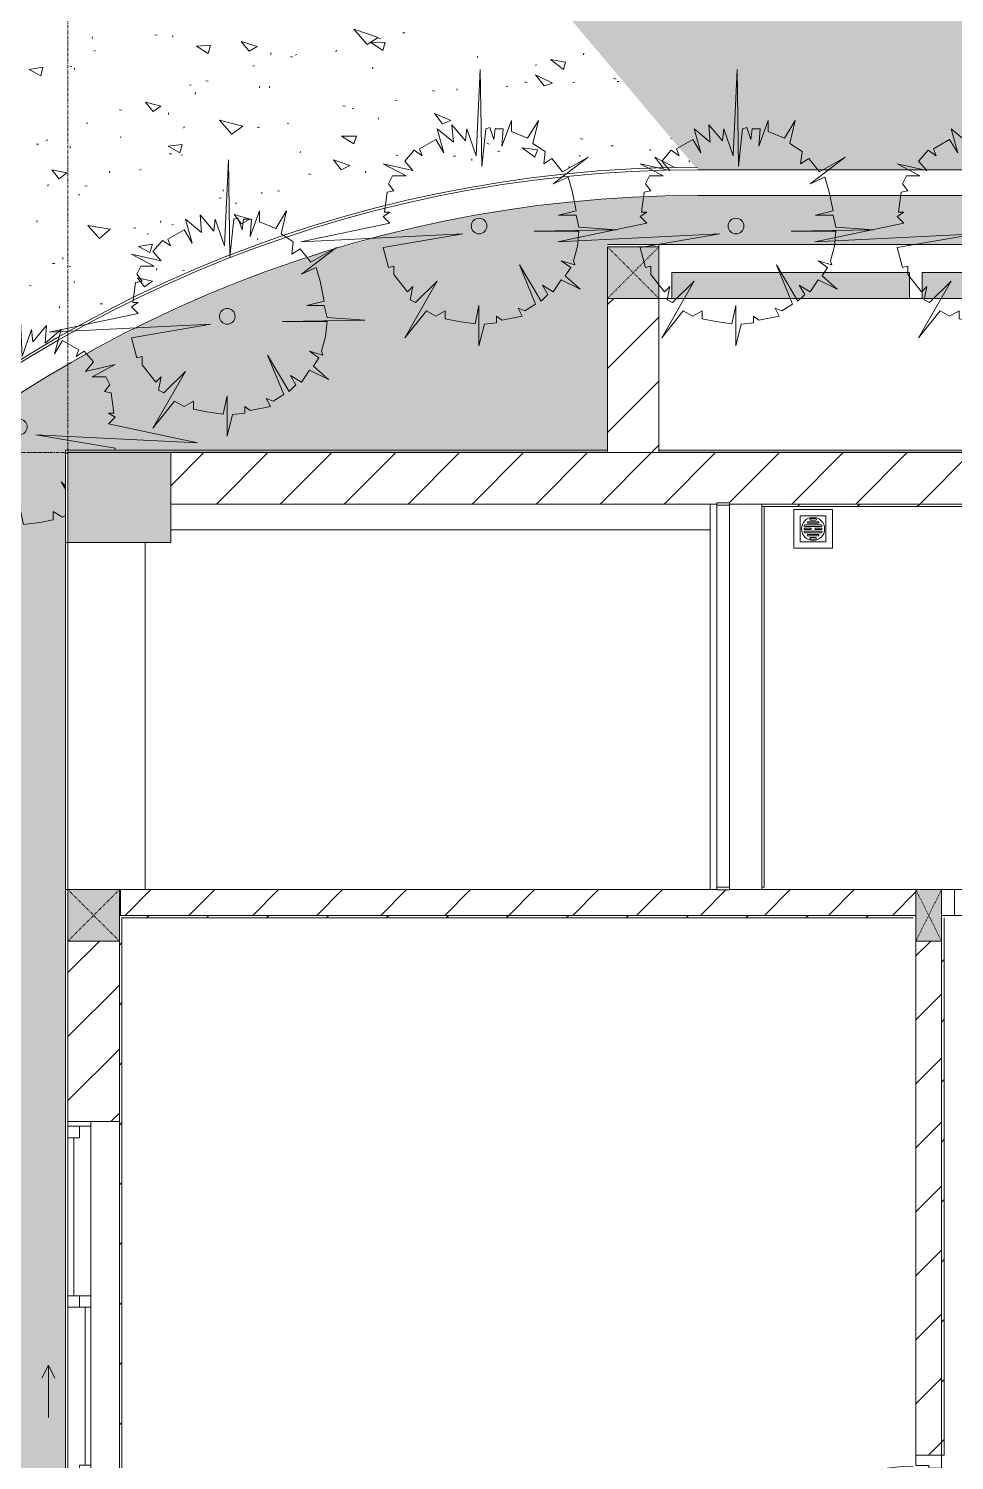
# Model space of a CAD drawing. Header units: millimetres. Extents: x 5359 to 218750, y -16347 to 109893.
# Drawn here: x 33499 to 37103, y 74317 to 79886 of the extents above; entities that cross this region are included whole.
import ezdxf

# ---------------------------------------------------------------- set-up
doc = ezdxf.new("R2010")
doc.units = ezdxf.units.MM
doc.linetypes.add('Dash', pattern=[6, 3, -3])
doc.linetypes.add('Grid Line', pattern=[22.225, 12.7, -3.175, 3.175, -3.175])
for name, color, linetype, lineweight in [('0-1', 7, 'Continuous', 5), ('A-DETL-GENF-1', 9, 'Continuous', 9), ('A-DOOR-1', 9, 'Continuous', 9), ('A-FLOR', 192, 'Continuous', 9), ('A-FLOR-1', 9, 'Continuous', 9), ('A-FLOR-HRAL-1', 9, 'Continuous', 9), ('A-FLOR-PATT', 8, 'Continuous', 9), ('A-GLAZ', 151, 'Continuous', 9), ('A-GLAZ-CWMG', 51, 'Continuous', 9), ('A-WALL', 113, 'Continuous', 9), ('A-WALL-1', 53, 'Continuous', 18), ('A-WALL-2', 9, 'Continuous', 9), ('A-WALL-3', 113, 'Continuous', 18), ('A-WALL-PATT-1', 10, 'Continuous', 9), ('A-WALL-PATT-2', 9, 'Continuous', 9), ('A-WALL-PATT-3', 111, 'Continuous', 9), ('G-IMPT', 8, 'Continuous', 9), ('I-WALL', 2, 'Continuous', 9), ('I-WALL-1', 53, 'Continuous', 18), ('I-WALL-2', 9, 'Continuous', 9), ('I-WALL-3', 2, 'Continuous', 18), ('L-PLNT', 71, 'Continuous', 9), ('M-EQPM', 50, 'Continuous', 9), ('S-BEAM-1', 9, 'Continuous', 9), ('S-COLS', 52, 'Continuous', 9), ('S-COLS-1', 253, 'Continuous', 5), ('S-COLS-2', 53, 'Continuous', 18), ('S-COLS-3', 9, 'Continuous', 9), ('S-COLS-4', 52, 'Continuous', 18), ('S-COLS-5', 52, 'Dash', 9), ('S-COLS-HDLN', 52, 'Dash', 9), ('S-COLS-HDLN-1', 9, 'Dash', 9), ('S-GRID-1', 1, 'Grid Line', 9)]:
    doc.layers.add(name, color=color, linetype=linetype, lineweight=lineweight)
pattern_1 = [(45, (0, 0), (-124.4508, 124.4508), [])]
pattern_2 = [(45, (0, 0), (-116.67262, 116.67262), [])]

# ---------------------------------------------------------------- blocks, each defined once
blk = doc.blocks.new('NCV_TKTC_KET CAU_rvt-1-TKCS_MB ĐỊNH VỊ CỔNG-HÀNG RÀO')
at = {"layer": 'S-COLS-1'}
blk.add_hatch(color=256, dxfattribs=at).paths.add_polyline_path([(33652.6, 77886.9), (34052.6, 77886.9), (34052.6, 78236.9), (33652.6, 78236.9)])
at = {"layer": 'A-FLOR-1'}
blk.add_line((33857.6, 76536.9), (33852.6, 76536.9), dxfattribs=at)
at = {"layer": 'S-BEAM-1'}
for p, q in [((34052.6, 77936.9), (36152.6, 77936.9)), ((33952.6, 76536.9), (33952.6, 77886.9))]:
    blk.add_line(p, q, dxfattribs=at)
at = {"layer": 'S-COLS-2'}
for p, q in [((33652.6, 78236.9), (33652.6, 77886.9)), ((34052.6, 78236.9), (33652.6, 78236.9)), ((34052.6, 77886.9), (34052.6, 78236.9)), ((33652.6, 77886.9), (34052.6, 77886.9))]:
    blk.add_line(p, q, dxfattribs=at)
blk = doc.blocks.new('DOOR_CW_01 CANH MO-PANEL KINH - DIW_01-900x2200-CỬA GỖ VÂN LAMINATE-553393-TKCS_MB ĐỊNH VỊ CỔNG-HÀNG RÀO')
at = {"layer": 'A-DETL-GENF-1'}
for p, q in [((-397, 872), (-357, 872)), ((-397, 752), (-397, 872)), ((-357, 872), (-357, 752)), ((-442, 737), (-442, 816.5)), ((-399, 820.5), (-438, 820.5)), ((-434, 799.5), (-434, 737)), ((-399, 803.5), (-430, 803.5)), ((-399, 831.8), (-397, 831.8)), ((-399, 792.2), (-399, 831.8)), ((-397, 792.2), (-399, 792.2)), ((-397, 792.2), (-397, 831.8)), ((-357, 792.2), (-357, 831.8)), ((-355, 831.8), (-357, 831.8)), ((-357, 792.2), (-355, 792.2)), ((-355, 792.2), (-355, 831.8)), ((-355, 820.5), (-316, 820.5)), ((-355, 803.5), (-324, 803.5)), ((-320, 799.5), (-320, 737)), ((-312, 737), (-312, 816.5)), ((-357, 752), (-397, 752)), ((-397, 738), (-391, 738)), ((-397, 738), (-397, 196)), ((-363, 752), (-391, 752)), ((-391, 752), (-391, 738)), ((-363, 738), (-363, 752)), ((-357, 738), (-363, 738)), ((-357, 196), (-357, 738)), ((-433.9, 711.2), (-427.3, 715.8)), ((-320.1, 711.2), (-326.7, 715.8)), ((-397, 196), (-391, 196)), ((-357, 182), (-397, 182)), ((-397, 182), (-397, 62)), ((-391, 196), (-391, 182)), ((-391, 182), (-363, 182)), ((-357, 196), (-363, 196)), ((-363, 182), (-363, 196)), ((-357, 62), (-357, 182)), ((-397, 62), (-357, 62))]:
    blk.add_line(p, q, dxfattribs=at)
blk.add_circle((-407, 60), 10, dxfattribs=at)
for centre, radius, start, end in [((-407, 60), 814, 360, 92), ((-438, 816.5), 4, 90, 180), ((-430, 799.5), 4, 90, 180), ((-324, 799.5), 4, 360, 90), ((-316, 816.5), 4, 0, 90), ((-397, 737), 45, 180, 215), ((-397, 737), 37, 180, 215), ((-357, 737), 37, 325, 0), ((-357, 737), 45, 325, 0)]:
    blk.add_arc(centre, radius, start, end, dxfattribs=at)
at = {"layer": 'A-DOOR-1'}
for p, q in [((-410, 50), (-450, 50)), ((-450, 50), (-450, -50)), ((-410, 0), (-410, 50)), ((-400, 0), (-410, 0)), ((-407, 50), (-382, 50)), ((-400, -50), (-400, 0)), ((410, 0), (400, 0)), ((400, 0), (400, -50)), ((450, 50), (410, 50)), ((410, 50), (410, 0)), ((450, -50), (450, 50)), ((-450, -50), (-400, -50)), ((400, -50), (450, -50))]:
    blk.add_line(p, q, dxfattribs=at)
blk = doc.blocks.new('Railing - 50 x 10mm-457210-TKCS_MB ĐỊNH VỊ CỔNG-HÀNG RÀO')
at = {"layer": 'A-FLOR-HRAL-1'}
for p, q in [((25, 5), (-25, 5)), ((-25, 5), (-25, -5)), ((25, -5), (25, 5)), ((-25, -5), (25, -5))]:
    blk.add_line(p, q, dxfattribs=at)
blk = doc.blocks.new('Railing - Railing-987307-TKCS_MB ĐỊNH VỊ CỔNG-HÀNG RÀO')
at = {"layer": 'A-FLOR-HRAL-1'}
for p, q in [((13269.1, 68771.2), (13269.1, 67285.8)), ((13319.1, 67285.8), (13319.1, 68771.2))]:
    blk.add_line(p, q, dxfattribs=at)
for p in [(13294.1, 68776.2), (13294.1, 67280.8)]:
    blk.add_blockref('Railing - 50 x 10mm-457210-TKCS_MB ĐỊNH VỊ CỔNG-HÀNG RÀO', p)
blk = doc.blocks.new('DOOR_CW_01 CANH MO-PANEL KINH - DIG_01-900x2200-CỬA NHÔM KÍNH-400860-TKCS_MB ĐỊNH VỊ CỔNG-HÀNG RÀO')
at = {"layer": 'A-DETL-GENF-1'}
for p, q in [((-397, -182), (-397, -62)), ((-397, -62), (-357, -62)), ((-357, -62), (-357, -182)), ((-357, -182), (-397, -182)), ((-397, -196), (-391, -196)), ((-397, -738), (-397, -196)), ((-391, -196), (-391, -182)), ((-391, -182), (-363, -182)), ((-363, -182), (-363, -196)), ((-357, -196), (-363, -196)), ((-357, -196), (-357, -738)), ((-433.9, -711.2), (-427.3, -715.8)), ((-320.1, -711.2), (-326.7, -715.8)), ((-442, -737), (-442, -816.5)), ((-434, -799.5), (-434, -737)), ((-397, -738), (-391, -738)), ((-357, -752), (-397, -752)), ((-397, -752), (-397, -872)), ((-391, -752), (-391, -738)), ((-363, -752), (-391, -752)), ((-357, -738), (-363, -738)), ((-363, -738), (-363, -752)), ((-357, -872), (-357, -752)), ((-320, -799.5), (-320, -737)), ((-312, -737), (-312, -816.5)), ((-399, -820.5), (-438, -820.5)), ((-399, -803.5), (-430, -803.5)), ((-399, -792.2), (-399, -831.8)), ((-397, -792.2), (-399, -792.2)), ((-399, -831.8), (-397, -831.8)), ((-397, -792.2), (-397, -831.8)), ((-357, -792.2), (-357, -831.8)), ((-357, -792.2), (-355, -792.2)), ((-355, -831.8), (-357, -831.8)), ((-355, -792.2), (-355, -831.8)), ((-355, -803.5), (-324, -803.5)), ((-355, -820.5), (-316, -820.5)), ((-397, -872), (-357, -872))]:
    blk.add_line(p, q, dxfattribs=at)
blk.add_circle((-407, -60), 10, dxfattribs=at)
for centre, radius, start, end in [((-407, -60), 814, 268, 0), ((-397, -737), 45, 145, 180), ((-397, -737), 37, 145, 180), ((-357, -737), 37, 0, 35), ((-357, -737), 45, 360, 35), ((-438, -816.5), 4, 180, 270), ((-430, -799.5), 4, 180, 270), ((-324, -799.5), 4, 270, 0), ((-316, -816.5), 4, 270, 0)]:
    blk.add_arc(centre, radius, start, end, dxfattribs=at)
at = {"layer": 'A-DOOR-1'}
for p, q in [((-450, -50), (-450, 50)), ((-450, 50), (-400, 50)), ((-400, 50), (-400, 0)), ((400, 0), (400, 50)), ((400, 50), (450, 50)), ((450, 50), (450, -50)), ((-410, -50), (-450, -50)), ((-410, 0), (-410, -50)), ((-400, 0), (-410, 0)), ((-407, -50), (-382, -50)), ((410, 0), (400, 0)), ((410, -50), (410, 0)), ((450, -50), (410, -50))]:
    blk.add_line(p, q, dxfattribs=at)
blk = doc.blocks.new('G1_SOF - BO TRU - 100x200-V25-TKCS_MB ĐỊNH VỊ CỔNG-HÀNG RÀO')
at = {"layer": 'S-COLS-3'}
blk.add_hatch(color=256, dxfattribs=at).paths.add_polyline_path([(50, -100), (50, 100), (-50, 100), (-50, -100)])
at = {"layer": 'S-COLS-2'}
for p, q in [((50, 100), (-50, 100)), ((-50, 100), (-50, -100)), ((50, -100), (50, 100)), ((-50, -100), (50, -100))]:
    blk.add_line(p, q, dxfattribs=at)
at = {"layer": 'S-COLS-HDLN-1'}
for p, q in [((50, 100), (-50, -100)), ((-50, 100), (50, -100))]:
    blk.add_line(p, q, dxfattribs=at)
blk = doc.blocks.new('NCV_TKTC_TANG 1_rvt-1-TKCS_MB ĐỊNH VỊ CỔNG-HÀNG RÀO')
at = {"layer": 'A-WALL-PATT-1'}
h = blk.add_hatch(dxfattribs=at)
h.set_pattern_fill('FP_2', color=256, style=0, pattern_type=2)
h.set_pattern_definition(pattern_1)
h.paths.add_polyline_path([(36952.6, 76436.9), (36952.6, 76536.9), (33857.6, 76536.9), (33857.6, 76436.9), (36830.1, 76436.9)])
h = blk.add_hatch(dxfattribs=at)
h.set_pattern_fill('FP_2', color=256, style=0, pattern_type=2)
h.set_pattern_definition(pattern_1)
h.paths.add_polyline_path([(38040.5, 76436.9), (38052.6, 76436.9), (38052.6, 76536.9), (38002.6, 76536.9), (38002.6, 76436.9)])
h.paths.add_polyline_path([(37102.6, 76436.9), (37102.6, 76536.9), (37052.6, 76536.9), (37052.6, 76436.9), (37062.6, 76436.9)])
h = blk.add_hatch(dxfattribs=at)
h.set_pattern_fill('FP_2', color=256, style=0, pattern_type=2)
h.set_pattern_definition(pattern_1)
h.paths.add_polyline_path([(36952.6, 74336.9), (37052.6, 74336.9), (37052.6, 76336.9), (36952.6, 76336.9), (36952.6, 74387.8)])
at = {"layer": 'A-WALL-PATT-2'}
h = blk.add_hatch(dxfattribs=at)
h.set_pattern_fill('FP_3', color=256, style=0, pattern_type=2)
h.set_pattern_definition(pattern_2)
h.paths.add_polyline_path([(37952.6, 78026.9), (37952.6, 78036.9), (36352.6, 78036.9), (36352.6, 78026.9), (37942.6, 78026.9)])
h = blk.add_hatch(dxfattribs=at)
h.set_pattern_fill('FP_3', color=256, style=0, pattern_type=2)
h.set_pattern_definition(pattern_2)
h.paths.add_polyline_path([(36942.6, 76426.9), (36952.6, 76426.9), (36952.6, 76436.9), (33852.6, 76436.9), (33852.6, 76426.9), (36830.1, 76426.9)])
h = blk.add_hatch(dxfattribs=at)
h.set_pattern_fill('FP_3', color=256, style=0, pattern_type=2)
h.set_pattern_definition(pattern_2)
h.paths.add_polyline_path([(33862.6, 73386.9), (33862.6, 76426.9), (33852.6, 76426.9), (33852.6, 73386.9)])
h = blk.add_hatch(dxfattribs=at)
h.set_pattern_fill('FP_3', color=256, style=0, pattern_type=2)
h.set_pattern_definition(pattern_2)
h.paths.add_polyline_path([(37062.6, 73226.9), (37062.6, 73436.9), (37052.6, 73436.9), (37052.6, 73226.9)])
h.paths.add_polyline_path([(37062.6, 74336.9), (37062.6, 76436.9), (37052.6, 76436.9), (37052.6, 74336.9)])
at = {"layer": 'A-WALL-1'}
for p, q in [((36177.6, 76536.9), (33857.6, 76536.9)), ((33857.6, 76536.9), (33857.6, 76436.9)), ((36952.6, 76536.9), (36227.6, 76536.9)), ((33857.6, 76436.9), (36952.6, 76436.9)), ((37052.6, 76436.9), (37062.6, 76436.9))]:
    blk.add_line(p, q, dxfattribs=at)
at = {"layer": 'A-WALL-2'}
for p, q in [((36152.6, 76536.9), (36152.6, 78036.9)), ((36352.6, 78026.9), (36352.6, 76536.9)), ((37102.6, 76536.9), (37052.6, 76536.9)), ((37062.6, 76436.9), (37102.6, 76436.9)), ((36952.6, 76336.9), (36952.6, 74336.9)), ((37052.6, 74336.9), (37052.6, 76336.9)), ((37052.6, 76336.9), (37052.6, 74336.9))]:
    blk.add_line(p, q, dxfattribs=at)
at = {"layer": 'I-WALL-1'}
for p, q in [((37952.6, 78036.9), (36352.6, 78036.9)), ((36352.6, 78036.9), (36352.6, 78026.9)), ((36352.6, 78026.9), (37942.6, 78026.9)), ((36952.6, 76436.9), (33852.6, 76436.9)), ((33852.6, 76436.9), (33852.6, 76426.9)), ((33852.6, 76426.9), (33852.6, 75635.3)), ((33862.6, 76426.9), (36942.6, 76426.9)), ((33862.6, 73396.9), (33862.6, 76426.9)), ((37062.6, 76436.9), (37052.6, 76436.9)), ((37062.6, 74336.9), (37062.6, 76426.9)), ((37052.6, 74336.9), (37062.6, 74336.9))]:
    blk.add_line(p, q, dxfattribs=at)
at = {"layer": 'I-WALL-2'}
for p in [(36362.6, 78026.9), (36352.6, 76546.9)]:
    blk.add_line(p, (36362.6, 76546.9), dxfattribs=at)
at = {"layer": 'A-DOOR-1'}
for name, p, rotation in [('DOOR_CW_01 CANH MO-PANEL KINH - DIG_01-900x2200-CỬA NHÔM KÍNH-400860-TKCS_MB ĐỊNH VỊ CỔNG-HÀNG RÀO', (37552.6, 76486.9), 180), ('DOOR_CW_01 CANH MO-PANEL KINH - DIW_01-900x2200-CỬA GỖ VÂN LAMINATE-553393-TKCS_MB ĐỊNH VỊ CỔNG-HÀNG RÀO', (37002.6, 73886.9), 89.9999999999992)]:
    blk.add_blockref(name, p, dxfattribs=dict(at, rotation=rotation))
at = {"layer": 'A-FLOR-HRAL-1'}
blk.add_blockref('Railing - Railing-987307-TKCS_MB ĐỊNH VỊ CỔNG-HÀNG RÀO', (22908.5, 9260.7), dxfattribs=at)
at = {"layer": 'S-COLS-3'}
blk.add_blockref('G1_SOF - BO TRU - 100x200-V25-TKCS_MB ĐỊNH VỊ CỔNG-HÀNG RÀO', (37002.6, 76436.9), dxfattribs=at)
blk = doc.blocks.new('1_FAMILY RVT - W01-WxH 1400x1400xmm-411185-TKCS_MB ĐỊNH VỊ CỔNG-HÀNG RÀO')
at = {"layer": 'A-GLAZ'}
for p, q in [((-700, 103.81), (700, 103.81)), ((-700, -96.19), (-700, 103.81)), ((700, 103.81), (700, -96.19)), ((-700, -7.29), (-680.95, -7.29)), ((-680.95, -7.29), (-22.225, -7.29)), ((-680.95, -96.19), (-680.95, -7.29)), ((-636.5, -51.74), (-680.95, -51.74)), ((-636.5, -96.19), (-636.5, -51.74)), ((-22.225, -7.29), (22.225, -7.29)), ((-22.225, -7.29), (-22.225, -96.19)), ((22.225, -51.74), (-22.225, -51.74)), ((22.225, -7.29), (636.5, -7.29)), ((22.225, -96.19), (22.225, -7.29)), ((22.225, -29.515), (636.5, -29.515)), ((636.5, -7.29), (700, -7.29)), ((636.5, -51.74), (636.5, -7.29)), ((680.95, -51.74), (636.5, -51.74)), ((680.95, -96.19), (680.95, -7.29)), ((700, -96.19), (-700, -96.19)), ((-700, -96.19), (-636.5, -96.19)), ((-636.5, -73.965), (-22.225, -73.965)), ((-636.5, -96.19), (-22.225, -96.19)), ((-22.225, -96.19), (22.225, -96.19)), ((22.225, -96.19), (680.95, -96.19)), ((680.95, -96.19), (700, -96.19)), ((248.4, -172.39), (299.2, -146.99)), ((248.4, -172.39), (299.2, -197.79)), ((248.4, -172.39), (451.6, -172.39))]:
    blk.add_line(p, q, dxfattribs=at)
blk = doc.blocks.new('FP_73-TKCS_MB ĐỊNH VỊ CỔNG-HÀNG RÀO')
at = {"layer": 'A-FLOR-PATT'}
for p, q in [((34000, 79860.8), (33991.2, 79861.9)), ((34860.5, 79850.9), (34765.5, 79884.4)), ((34816.5, 79824.1), (34765.5, 79884.4)), ((34963.8, 79870.3), (34956.5, 79869.1)), ((33748.7, 79853.7), (33746.9, 79847.6)), ((34060.5, 79859.5), (34060.2, 79853)), ((34198.9, 79789.5), (34152.3, 79817.5)), ((34207.8, 79821.9), (34152.4, 79817.5)), ((34207.8, 79821.9), (34198.9, 79789.5)), ((34388.7, 79816.2), (34327.2, 79836.6)), ((34357.3, 79797.9), (34327.2, 79836.6)), ((34388.7, 79816.2), (34357.3, 79797.9)), ((34860.5, 79850.9), (34816.6, 79824.1)), ((34887.4, 79831.7), (34829.8, 79834)), ((34878.4, 79801.1), (34829.8, 79834)), ((34870.2, 79846.5), (34861, 79848.9)), ((34887.4, 79831.7), (34878.5, 79801.1)), ((33760.3, 79800.5), (33753.5, 79797.8)), ((34443, 79791.5), (34441.1, 79785.8)), ((34527.4, 79775.4), (34518.4, 79777.2)), ((34543.5, 79785), (34536.3, 79783.2)), ((34697.6, 79801.8), (34695.7, 79796.2)), ((35246.9, 79779.3), (35246.7, 79773.2)), ((35589.5, 79755.9), (35530.3, 79765.8)), ((35580.9, 79727), (35530.3, 79765.8)), ((35589.5, 79755.9), (35581, 79727)), ((35659.8, 79790.6), (35659.7, 79784.5)), ((33555.1, 79736.7), (33502, 79726.5)), ((33546.5, 79702.5), (33502, 79726.5)), ((33555.1, 79736.7), (33546.5, 79702.6)), ((33668.2, 79738.9), (33659.6, 79739.5)), ((33678, 79733.3), (33677.7, 79726.8)), ((34378.9, 79742.2), (34371.7, 79740.2)), ((34838.7, 79736.1), (34838.4, 79729.9)), ((35538.2, 79674.4), (35472.8, 79706.8)), ((35505.4, 79663.4), (35472.8, 79706.8)), ((35475, 79746), (35473.1, 79740.8)), ((35786, 79689.9), (35776.4, 79693.8)), ((34132.5, 79668), (34125.5, 79665.7)), ((34198.4, 79681.5), (34189.5, 79682.8)), ((34399.6, 79662), (34397.7, 79656.3)), ((34437.1, 79662.1), (34436.7, 79655.9)), ((35080.5, 79642.6), (35071.2, 79645.2)), ((35168, 79651.6), (35166.1, 79646.4)), ((35365, 79661.9), (35357.5, 79661.2)), ((35439.7, 79675.6), (35430.2, 79678.8)), ((35538.2, 79674.4), (35505.4, 79663.4)), ((35625.5, 79677.2), (35618, 79677)), ((35798.3, 79680.2), (35790.7, 79680.2)), ((34014.5, 79584.4), (33954.7, 79600.5)), ((33983.6, 79563.8), (33954.7, 79600.5)), ((34014.5, 79584.4), (33983.6, 79563.8)), ((34149, 79637.6), (34147.1, 79631.7)), ((34732, 79583.9), (34722.8, 79585.9)), ((34934.5, 79607.5), (34927.1, 79606.2)), ((33861.3, 79569.3), (33852.7, 79570)), ((34044.1, 79558.8), (34043.7, 79552.5)), ((34333.7, 79506.7), (34242, 79530.3)), ((34290, 79475.6), (34242, 79530.3)), ((34765.7, 79576.2), (34758.4, 79574.7)), ((34861.7, 79539.4), (34859.7, 79534)), ((35110.2, 79515.6), (35079, 79556.1)), ((35143.1, 79529), (35079.1, 79556.1)), ((35143.1, 79529), (35110.2, 79515.6)), ((33729.9, 79519.8), (33723.1, 79517)), ((34105, 79505.2), (34103.1, 79499.4)), ((34333.7, 79506.7), (34290.1, 79475.6)), ((34397.5, 79501), (34388.6, 79502.4)), ((34512.7, 79518.6), (34505.5, 79516.7)), ((33538, 79436.2), (33529.5, 79436.5)), ((33573.6, 79452.9), (33566.8, 79449.9)), ((33661.2, 79427.7), (33660.8, 79421.2)), ((33859.2, 79466.9), (33857.3, 79460.9)), ((34087.7, 79402.8), (34042.1, 79428.7)), ((34097.3, 79435), (34042.2, 79428.7)), ((34097.3, 79435), (34087.8, 79402.8)), ((34775, 79467.8), (34717.4, 79468.2)), ((34765.1, 79437.7), (34717.4, 79468.2)), ((34775, 79467.8), (34765.1, 79437.7)), ((35291.6, 79437), (35282.2, 79439.9)), ((35479.8, 79414.6), (35420.2, 79422.6)), ((35470, 79386.6), (35420.2, 79422.6)), ((35656.7, 79455.7), (35647.1, 79459.2)), ((35774.1, 79430.4), (35766.5, 79430.4)), ((35919.5, 79416.4), (35917.6, 79411.6)), ((36002, 79457.7), (35999.1, 79459)), ((34055.1, 79398.5), (34046.4, 79399.4)), ((34098.9, 79395.7), (34091.8, 79393.3)), ((34557.9, 79408.7), (34555.8, 79403.2)), ((34749, 79353.3), (34686.5, 79375.4)), ((34716.3, 79337.2), (34686.5, 79375.3)), ((34937.3, 79391), (34928.1, 79393.2)), ((35160.7, 79390.4), (35153.2, 79389.4)), ((35225, 79379.6), (35224.5, 79373.7)), ((35333.7, 79409.3), (35326.1, 79408.6)), ((35479.8, 79414.6), (35470, 79386.6)), ((35645.3, 79393.9), (35644.9, 79388.1)), ((36016.6, 79344.8), (35936.6, 79385.8)), ((35970.8, 79343.7), (35936.6, 79385.8)), ((36070.3, 79372.9), (36070.1, 79367.2)), ((33617.8, 79301.7), (33589.9, 79336.9)), ((33647.9, 79324.6), (33590, 79336.9)), ((33647.9, 79324.6), (33617.8, 79301.7)), ((33815.6, 79331), (33813.7, 79325)), ((33938, 79338), (33931, 79335.3)), ((34597.3, 79319.1), (34588.3, 79320.7)), ((34749, 79353.3), (34716.3, 79337.2)), ((34811.6, 79331.2), (34811.1, 79325.2)), ((34901.2, 79350.7), (34893.7, 79349.3)), ((35603.4, 79351.3), (35601.4, 79346.4)), ((33575.4, 79279.2), (33573.6, 79273)), ((33726.9, 79273.7), (33718.4, 79274.2)), ((34258.2, 79259.2), (34256.1, 79253.5)), ((34407.1, 79250.1), (34406.6, 79244)), ((34475.9, 79255.4), (34468.6, 79253.4)), ((33698.5, 79241.3), (33691.7, 79238.3)), ((34249.6, 79226.5), (34240.8, 79227.7)), ((34310.3, 79207.8), (34303.2, 79205.6)), ((33533, 79139.2), (33531.1, 79133)), ((34013.7, 79138), (34013.2, 79131.7)), ((34360.2, 79145.3), (34299.6, 79162.7)), ((34328.2, 79126.5), (34299.6, 79162.7)), ((34360.2, 79145.3), (34328.2, 79126.5)), ((33817.1, 79105.6), (33729.4, 79120.1)), ((33774.9, 79069.4), (33729.4, 79120.1)), ((33817.1, 79105.6), (33775, 79069.4)), ((33916.5, 79110.3), (33907.9, 79110.9)), ((33964.5, 79090.6), (33962.5, 79084.7)), ((34063.7, 79125.6), (34056.7, 79123.1)), ((33981.4, 79047.7), (33927, 79039.2)), ((33971.6, 79015.2), (33927, 79039.2)), ((33981.4, 79047.7), (33971.6, 79015.2)), ((34391, 79070.1), (34390.4, 79064)), ((33601.1, 78972.2), (33592.7, 78972.4)), ((33632.9, 78996.4), (33632.5, 78989.9)), ((33664, 78962), (33657.2, 78958.9)), ((33981.6, 78903.7), (33923, 78916.8)), ((33950.6, 78882), (33923, 78916.8)), ((33998.4, 78952.7), (33997.8, 78946.5)), ((34106.7, 78945.8), (34098, 78946.6)), ((33509.9, 78888.3), (33503.2, 78885)), ((33678.6, 78902.8), (33676.7, 78896.7)), ((33981.6, 78903.7), (33950.6, 78882)), ((33619.7, 78805.3), (33619.2, 78798.9)), ((33786.9, 78815), (33778.4, 78815.2))]:
    blk.add_line(p, q, dxfattribs=at)
blk = doc.blocks.new('TKTC_XREF_251221_MB TANG 1 - TKTC_XREF_260130_MB TANG 1_dwg_THU NUOC - THU NUOC-444531-TKCS_MB TẦNG 1-4202124-TKCS_MB ĐỊNH VỊ CỔNG-HÀNG RÀO')
at = {"layer": 'M-EQPM'}
for p, q in [((-23.3, 10.8), (40.9, 10.8)), ((40.9, 4.8), (-23.3, 4.8)), ((-11, 23.3), (28.5, 23.3)), ((28.5, 17.3), (-11, 17.3)), ((-1.1, 35.6), (18.5, 35.6)), ((18.5, 29.6), (-1.1, 29.6)), ((-23.3, -13.6), (40.9, -13.6)), ((40.9, -19.6), (-23.3, -19.6)), ((-11, -26.1), (28.5, -26.1)), ((28.5, -32.1), (-11, -32.1)), ((-1.1, -38.5), (18.5, -38.5)), ((18.5, -44.5), (-1.1, -44.5))]:
    blk.add_line(p, q, dxfattribs=at)
at = {"layer": 'M-EQPM', "flags": 128}
for points in [[(83.7, -79.4), (83.7, 70.6), (-66.3, 70.6), (-66.3, -79.4)], [(58.7, -54.4), (58.7, 45.6), (-41.3, 45.6), (-41.3, -54.4)]]:
    blk.add_lwpolyline(points, close=True, dxfattribs=at)
for points in [[(-23.3, -1.2), (0.7, -1.2), (0.7, -7.2), (-23.3, -7.2)], [(40.9, -7.2), (16.7, -7.2), (16.7, -1.2), (40.9, -1.2)]]:
    blk.add_lwpolyline(points, dxfattribs=at)
at = {"layer": 'M-EQPM'}
for centre, radius, start, end in [((8.7, -4.4), 45, 360, 180), ((8.7, -4.4), 45, 360, 180), ((-23.3, 7.8), 3, 90, 270), ((-11, 20.3), 3, 90, 270), ((-1.1, 32.6), 3, 90, 270), ((18.5, 32.6), 3, 270, 90), ((28.5, 20.3), 3, 270, 90), ((40.9, 7.8), 3, 270, 90), ((8.7, -4.4), 45, 180, 360), ((8.7, -4.4), 45, 180, 360), ((-23.3, -4.2), 3, 90, 270), ((-23.3, -16.6), 3, 90, 270), ((-11, -29.1), 3, 90, 270), ((-1.1, -41.5), 3, 90, 270), ((18.5, -41.5), 3, 270, 90), ((28.5, -29.1), 3, 270, 90), ((40.9, -4.2), 3, 270, 90), ((40.9, -16.6), 3, 270, 90)]:
    blk.add_arc(centre, radius, start, end, dxfattribs=at)
blk = doc.blocks.new('TKTC_XREF_251221_MB TANG 1 - TKTC_XREF_260130_MB TANG 1_dwg-4202109-TKCS_MB ĐỊNH VỊ CỔNG-HÀNG RÀO')
at = {"layer": 'G-IMPT'}
for p, q in [((-167399, -323108.1), (-169499.1, -323108.1)), ((-165199, -323108.1), (-167199, -323108.1)), ((-169499.1, -323459.7), (-169499.1, -324809.7))]:
    blk.add_line(p, q, dxfattribs=at)
at = {"extrusion": (0, 0, -1), "zscale": -1}
blk.add_blockref('TKTC_XREF_251221_MB TANG 1 - TKTC_XREF_260130_MB TANG 1_dwg_THU NUOC - THU NUOC-444531-TKCS_MB TẦNG 1-4202124-TKCS_MB ĐỊNH VỊ CỔNG-HÀNG RÀO', (166590.3, -323401.9), dxfattribs=at)
blk = doc.blocks.new('TKTC_XREF_251221_MB TANG 1 - TKTC_XREF_251221_MB TANG 1-2038492-TKCS_MB ĐỊNH VỊ CỔNG-HÀNG RÀO')
blk.add_blockref('TKTC_XREF_251221_MB TANG 1 - TKTC_XREF_260130_MB TANG 1_dwg-4202109-TKCS_MB ĐỊNH VỊ CỔNG-HÀNG RÀO', (169499.1, 384109.7))
blk = doc.blocks.new('CAY MAI VAN PHUC - CAY DUC SOC_dwg-2256080-TKCS_MB ĐỊNH VỊ CỔNG-HÀNG RÀO')
at = {"layer": 'G-IMPT', "flags": 128}
blk.add_lwpolyline([(32.8, 479.5), (12.9, 293.4), (6.2, 771.8), (-13.8, 346.6), (-60.3, 479.5), (-67, 419.7), (-133.5, 499.4), (-126.8, 413), (-206.6, 479.5), (-173.4, 359.9), (-213.3, 426.3), (-293.1, 379.8), (-279.8, 346.6), (-319.7, 373.2), (-366.2, 320), (-326.3, 273.5), (-472.6, 306.7), (-359.6, 246.9), (-426.1, 246.9), (-446, 207.1), (-419.4, 173.8), (-452.7, 167.2), (-466, 67.5), (-439.4, 67.5), (-472.6, 47.6), (-439.4, 14.4), (-878.3, -78.6), (-80.3, -38.8), (-472.6, -105.2), (-446, -204.9), (-419.4, -198.2), (-419.4, -238.1), (-352.9, -324.5), (-326.3, -297.9), (-339.6, -364.4), (-313, -377.6), (-206.6, -271.3), (-366.2, -550.4), (-259.8, -417.5), (-213.3, -444.1), (-166.7, -417.5), (-166.7, -457.4), (-100.2, -470.7), (-19.9, -481.4), (-0.5, -390.9), (-0.5, -590.3), (26.2, -484), (86, -477.3), (86, -444.1), (112.6, -464), (212.4, -444.1), (192.4, -404.2), (225.7, -417.5), (278.9, -384.3), (199.1, -191.6), (305.5, -371), (338.7, -337.8), (312.1, -291.3), (365.3, -324.5), (405.2, -264.7), (498.3, -311.2), (425.2, -244.8), (451.8, -204.9), (405.2, -171.7), (471.7, -191.6), (465.1, -171.7), (485, -98.6), (491.7, -25.5), (272.2, -25.5), (677.9, -18.8), (491.7, -5.6), (478.4, 54.2), (391.9, 54.2), (478.4, 74.2), (458.4, 173.8), (438.5, 240.3), (365.3, 207.1), (538.2, 340), (411.9, 266.9), (358.7, 333.3), (318.8, 306.7), (325.4, 366.5), (265.6, 406.4), (292.2, 519.4), (239, 433), (159.2, 466.2), (159.2, 519.4), (112.6, 393.1), (119.3, 479.5), (79.4, 479.5), (72.7, 426.3), (52.8, 486.1)], close=True, dxfattribs=at)
at = {"layer": 'G-IMPT'}
blk.add_circle((0, 0), 38.6, dxfattribs=at)
blk = doc.blocks.new('CAY MAI VAN PHUC - CAY BONG TRANG-2256081-TKCS_MB ĐỊNH VỊ CỔNG-HÀNG RÀO')
at = {"xscale": 0.7894736842105263, "yscale": 0.7894736842105263, "zscale": 0.7894736842105263}
blk.add_blockref('CAY MAI VAN PHUC - CAY DUC SOC_dwg-2256080-TKCS_MB ĐỊNH VỊ CỔNG-HÀNG RÀO', (0, 0), dxfattribs=at)
blk = doc.blocks.new('CAY MAI VAN PHUC - CAY DUC SOC_dwg-V282-TKCS_MB ĐỊNH VỊ CỔNG-HÀNG RÀO')
at = {"layer": 'G-IMPT', "flags": 128}
for points in [[(32.8, 479.5), (12.9, 293.4), (6.2, 771.8), (-13.8, 346.6), (-60.3, 479.5), (-67, 419.7), (-133.5, 499.4), (-126.8, 413), (-206.6, 479.5), (-173.4, 359.9), (-213.3, 426.3), (-293.1, 379.8), (-279.8, 346.6), (-319.7, 373.2), (-366.2, 320), (-326.3, 273.5), (-472.6, 306.7), (-359.6, 246.9), (-426.1, 246.9), (-446, 207.1), (-419.4, 173.8), (-452.7, 167.2), (-466, 67.5), (-439.4, 67.5), (-472.6, 47.6), (-439.4, 14.4), (-878.3, -78.6), (-80.3, -38.8), (-472.6, -105.2), (-470.3, -114)], [(-226.8, -436.4), (-213.3, -444.1), (-166.7, -417.5), (-166.7, -457.4), (-100.2, -470.7), (-19.9, -481.4), (-0.5, -390.9), (-0.5, -590.3), (26.2, -484), (86, -477.3), (86, -444.1), (112.6, -464), (212.4, -444.1), (192.4, -404.2), (225.7, -417.5), (278.9, -384.3), (199.1, -191.6), (305.5, -371), (338.7, -337.8), (312.1, -291.3), (365.3, -324.5), (405.2, -264.7), (498.3, -311.2), (425.2, -244.8), (451.8, -204.9), (405.2, -171.7), (471.7, -191.6), (465.1, -171.7), (485, -98.6), (491.7, -25.5), (272.2, -25.5), (677.9, -18.8), (491.7, -5.6), (478.4, 54.2), (391.9, 54.2), (478.4, 74.2), (458.4, 173.8), (438.5, 240.3), (365.3, 207.1), (538.2, 340), (411.9, 266.9), (358.7, 333.3), (318.8, 306.7), (325.4, 366.5), (265.6, 406.4), (292.2, 519.4), (239, 433), (159.2, 466.2), (159.2, 519.4), (112.6, 393.1), (119.3, 479.5), (79.4, 479.5), (72.7, 426.3), (52.8, 486.1), (32.8, 479.5)], [(-226.8, -291.5), (-206.6, -271.3), (-226.8, -306.7)]]:
    blk.add_lwpolyline(points, dxfattribs=at)
at = {"layer": 'G-IMPT'}
blk.add_circle((0, 0), 38.6, dxfattribs=at)
blk = doc.blocks.new('CAY MAI VAN PHUC - CAY BONG TRANG-V283-TKCS_MB ĐỊNH VỊ CỔNG-HÀNG RÀO')
at = {"extrusion": (0, 0, -1), "xscale": 0.7894736842105263, "yscale": 0.7894736842105263, "zscale": -0.7894736842105263, "rotation": 180}
blk.add_blockref('CAY MAI VAN PHUC - CAY DUC SOC_dwg-V282-TKCS_MB ĐỊNH VỊ CỔNG-HÀNG RÀO', (0, 0), dxfattribs=at)
blk = doc.blocks.new('G1_SOF - BO TRU - 200x200-3050151-TKCS_MB ĐỊNH VỊ CỔNG-HÀNG RÀO')
at = {"layer": 'S-COLS-HDLN'}
for p, q in [((-100, 100), (100, -100)), ((100, 100), (-100, -100))]:
    blk.add_line(p, q, dxfattribs=at)
blk = doc.blocks.new('Rectangular Mullion - 50 x 100mm-3196915-TKCS_MB ĐỊNH VỊ CỔNG-HÀNG RÀO')
at = {"layer": 'A-GLAZ-CWMG'}
blk.add_hatch(color=256, dxfattribs=at).paths.add_polyline_path([(36927.6, 78836.9), (36927.6, 78936.9), (36002.6, 78936.9), (36002.6, 78836.9), (36830.1, 78836.9)])
for p, q in [((36002.6, 78836.9), (36002.6, 78936.9)), ((36002.6, 78936.9), (36927.6, 78936.9)), ((36927.6, 78936.9), (36927.6, 78836.9)), ((36927.6, 78836.9), (36002.6, 78836.9))]:
    blk.add_line(p, q, dxfattribs=at)
blk = doc.blocks.new('G1_SOF - BO TRU - 200x200-3196954-TKCS_MB ĐỊNH VỊ CỔNG-HÀNG RÀO')
at = {"layer": 'S-COLS-3'}
blk.add_hatch(color=256, dxfattribs=at).paths.add_polyline_path([(100, -100), (100, 100), (-100, 100), (-100, -100)])
at = {"layer": 'S-COLS-4'}
for p, q in [((100, 100), (-100, 100)), ((-100, 100), (-100, -100)), ((100, -100), (100, 100)), ((-100, -100), (100, -100))]:
    blk.add_line(p, q, dxfattribs=at)
at = {"layer": 'S-COLS-HDLN'}
for p, q in [((100, 100), (-100, -100)), ((-100, 100), (100, -100))]:
    blk.add_line(p, q, dxfattribs=at)

msp = doc.modelspace()

# ---------------------------------------------------------------- hatches: boundary and pattern name
at = {"layer": 'A-FLOR-PATT'}
h = msp.add_hatch(dxfattribs=at)
h.set_pattern_fill('FP_21', color=256, style=0, pattern_type=2)
h.set_pattern_definition([(49.955, (0, 297.74), (480.9663, -42.0141), [50.245, -552.698]), (355.008, (0, 297.74), (-93.0422, 503.5904), [40.233, -442.564]), (100.468, (40.1, 294.23), (387.9225, 461.5805), [42.676, -469.437]), (46.139, (0, 431.63), (715.65, -110.812), [75.376, -829.133]), (96.646, (59.64, 422.4), (626.748, 652.169), [64.012, -704.134]), (351.198, (0, 431.6), (626.7464, 652.1696), [60.348, -663.83]), (20.97, (67.06, 398.16), (400.2635, -269.5499), [50.282, -553.099]), (326.042, (67.06, 398.16), (163.1587, 485.4848), [40.214, -442.35]), (71.424, (100.4, 375.7), (563.4193, 215.9336), [42.681, -469.488]), (37.456, (0, 297.74), (8.15442, 222.87167), [7.372, -429.577, 7.372, -441.64, -443.985]), (37.456, (0, 297.74), (8.15442, 222.87167), [-885.96, 7.372, -436.613]), (7.488, (0, 297.74), (176.40487, 264.05665), [7.376, -248.771, 7.376, -419.759, -169.312]), (7.488, (0, 297.74), (176.40487, 264.05665), [-683.282, 7.376, -161.936]), (327.541, (-149.53, 297.74), (357.9599, -15.1019), [7.373, -160.191, 7.373, -515.425, -693.712]), (327.541, (-149.53, 297.74), (357.9599, -15.1019), [-690.361, 7.373, -686.339]), (317.545, (-216.6, 297.74), (391.0611, 67.0181), [7.371, -210.404, 7.371, -339.728, -492.505]), (317.545, (-216.6, 297.74), (391.0611, 67.0181), [-564.873, 7.371, -485.134])])
h.paths.add_polyline_path([(39251, 79336.9), (45942.6, 79336.9), (45942.6, 79346.9), (45952.6, 79346.9), (45952.6, 79336.9), (60552.6, 79336.9), (60552.6, 79346.9), (60559.1, 79346.9), (63139.6, 83316.9), (32746.2, 83316.9), (36095.2, 79346.7), (36103.5, 79346.9), (36103.5, 79336.9), (36830.1, 79336.9)])
h = msp.add_hatch(dxfattribs=at)
h.set_pattern_fill('FP_14', color=256, style=0, pattern_type=2)
h.set_pattern_definition([(0, (167.64, 11.2), (558.8, 558.8), [83.82, -16.764, 22.352, -16.764, -419.1]), (0, (167.64, 11.2), (558.8, 558.8), [-139.7, 83.82, -335.28]), (0, (139.7, 27.94), (558.8, 558.8), [55.88, -41.91, 83.82, -41.91, -335.28]), (0, (139.7, 27.94), (558.8, 558.8), [-223.52, 55.88, -279.4]), (0, (335.3, 251.46), (558.8, 558.8), [69.85, -27.94, 69.85, -391.16]), (0, (55.9, 363.2), (558.8, 558.8), [27.94, -55.88, 27.94, -447.04]), (90, (111.76, 363.2), (-558.8, 558.8), [50.292, -508.508]), (90, (279.4, 27.94), (-558.8, 558.8), [55.88, -502.92]), (90, (419.1, 251.46), (-558.8, 558.8), [55.88, -502.92]), (45, (352.04, 22.35), (0, 558.7996), [55.88, -734.383]), (135, (206.76, 22.35), (-558.7996, 0), [55.88, -734.383]), (63.435, (335.28, 25.15), (-0.0005, 558.8001), [55.88, -1193.635]), (75.964, (307.34, 27.94), (-0.00237, 558.80038), [55.88, -2248.111]), (75.964, (447.04, 251.46), (-0.00237, 558.80038), [44.704, -2259.287]), (75.964, (122.94, 363.22), (-0.00237, 558.80038), [39.116, -2264.875]), (104.036, (251.46, 27.94), (0.00237, 558.80038), [55.88, -2248.111]), (104.036, (391.16, 251.46), (0.00237, 558.80038), [44.704, -2259.287]), (104.036, (100.58, 363.22), (0.00237, 558.80038), [39.116, -2264.875]), (116.565, (223.52, 25.15), (0.0005, 558.8001), [55.88, -1193.634])])
h.paths.add_polyline_path([(33642.6, 17336.9), (33642.6, 33737.4), (31203.5, 33737.4), (31203.5, 18236.9), (31211.1, 18125), (31226.1, 18036.7), (31254, 17939.7), (31292.6, 17846.4), (31341.4, 17758.1), (31399.9, 17675.8), (31480, 17589), (31547.2, 17529.8), (31624.7, 17474.9), (31713, 17426.1), (31806.2, 17387.4), (31903.2, 17359.5), (32002.7, 17342.6), (32103.5, 17336.9), (33198.8, 17336.9)])
h.paths.add_polyline_path([(31203.5, 37137.4), (33642.6, 37137.4), (33642.6, 78246.9), (35752.6, 78246.9), (35752.6, 79046.9), (38162.6, 79046.9), (38162.6, 79036.9), (38152.6, 79036.9), (38152.6, 78246.9), (42252.6, 78246.9), (42252.6, 78646.9), (42552.6, 78646.9), (42552.6, 79236.9), (36103.5, 79236.9), (35855.3, 79230.6), (35607.8, 79211.8), (35361.5, 79180.4), (35117.1, 79136.6), (34875.3, 79080.5), (34636.6, 79012.2), (34401.7, 78931.9), (34171.2, 78839.8), (33945.6, 78736.2), (33725.5, 78621.2), (33510, 78494.3), (33269, 78332.8), (33092.2, 78202), (32897.2, 78041.7), (32711.6, 77872.5), (32535.6, 77694.7), (32369.5, 77508.9), (32213.4, 77315.4), (32067.7, 77114.8), (31932.5, 76907.4), (31806.3, 76690.2), (31693.9, 76472.3), (31583.6, 76226.6), (31502.6, 76021.4), (31423.8, 75788.4), (31356.8, 75551.8), (31301.8, 75312.4), (31258.9, 75070.6), (31228.2, 74827), (31209.7, 74582.3), (31203.5, 74336.9), (31205.6, 62059.7), (31211.4, 62000.9), (31234, 61917.3), (31258, 61859.3), (31299, 61792.4), (31349.9, 61732.8), (31409.6, 61681.8), (31476.5, 61640.8), (31549, 61610.8), (31625.3, 61592.5), (31703.5, 61586.3), (32403.5, 61586.3), (32403.5, 40886.3), (31703.5, 40886.3), (31618.1, 40878.5), (31534.5, 40855.8), (31476.5, 40831.8), (31409.6, 40790.8), (31349.9, 40739.9), (31299, 40680.2), (31258, 40613.3), (31228, 40540.8), (31209.7, 40464.6), (31203.5, 40362.1), (31203.5, 38882.8)])
h.paths.add_polyline_path([(62552.6, 78236.9), (62432.4, 78384.4), (62310.9, 78513.5), (62180.6, 78633.7), (62021.7, 78758.5), (61896, 78845), (61742.9, 78935.1), (61583.3, 79014.3), (61418.9, 79081.8), (61250.4, 79137.3), (61078.8, 79180.8), (60904.8, 79211.9), (60728.8, 79230.6), (60552.6, 79236.9), (46052.6, 79236.9), (46052.6, 78648.6), (46352.6, 78648.6), (46352.6, 78638.6), (46352.6, 78636.9), (46352.6, 78246.9), (54962.6, 78246.9), (54962.6, 78236.9), (62545, 78236.9)])
at = {"layer": 'A-WALL-PATT-3'}
h = msp.add_hatch(dxfattribs=at)
h.set_pattern_fill('FP_1', color=256, style=0, pattern_type=2)
h.set_pattern_definition(pattern_1)
h.paths.add_polyline_path([(35752.6, 78236.9), (35952.6, 78236.9), (35952.6, 78836.9), (35752.6, 78836.9), (35752.6, 78332.8)])
h = msp.add_hatch(dxfattribs=at)
h.set_pattern_fill('FP_1', color=256, style=0, pattern_type=2)
h.set_pattern_definition(pattern_1)
h.paths.add_polyline_path([(37952.6, 78036.9), (37952.6, 78236.9), (34052.6, 78236.9), (34052.6, 78036.9), (36177.6, 78036.9), (36177.6, 78041.9), (36227.6, 78041.9), (36227.6, 78036.9), (36830.1, 78036.9)])
h = msp.add_hatch(dxfattribs=at)
h.set_pattern_fill('FP_1', color=256, style=0, pattern_type=2)
h.set_pattern_definition(pattern_1)
h.paths.add_polyline_path([(33852.6, 73386.9), (33852.6, 74235.3), (33652.6, 74235.3), (33652.6, 73386.9)])
h.paths.add_polyline_path([(33852.6, 75635.3), (33852.6, 76336.9), (33652.6, 76336.9), (33652.6, 75635.3)])
at = {"layer": 'S-COLS-1'}
msp.add_hatch(color=256, dxfattribs=at).paths.add_polyline_path([(33652.6, 76336.9), (33852.6, 76336.9), (33852.6, 76536.9), (33652.6, 76536.9), (33652.6, 76360.3)])

# ---------------------------------------------------------------- linework, layer by layer
at = {"layer": 'A-WALL'}
for p, q in [((36103.5, 79336.9), (42652.6, 79336.9)), ((42552.6, 79236.9), (36103.5, 79236.9)), ((36002.6, 78836.9), (35952.6, 78836.9)), ((36977.6, 78836.9), (36927.6, 78836.9)), ((33642.6, 78246.9), (35752.6, 78246.9)), ((33642.6, 78246.9), (33642.6, 78236.9)), ((35952.6, 78246.9), (37952.6, 78246.9)), ((33642.6, 76536.9), (33642.6, 77886.9)), ((33652.6, 77886.9), (33652.6, 76536.9)), ((33652.6, 75635.3), (33652.6, 76336.9)), ((33852.6, 76336.9), (33652.6, 76336.9))]:
    msp.add_line(p, q, dxfattribs=at)
for radius in [5010, 5000, 5000, 4900]:
    msp.add_arc((36103.5, 74336.9), radius, 90, 180, dxfattribs=at)
at = {"layer": 'A-WALL-3'}
for p, q in [((35752.6, 78836.9), (35752.6, 78236.9)), ((35952.6, 78236.9), (35952.6, 78836.9)), ((33652.6, 78235.3), (33642.6, 78235.3)), ((33642.6, 78235.3), (33642.6, 77886.9)), ((33652.6, 77886.9), (33652.6, 78235.3)), ((37952.6, 78236.9), (34052.6, 78236.9)), ((34052.6, 78236.9), (34052.6, 78036.9)), ((34052.6, 78036.9), (36177.6, 78036.9)), ((36227.6, 78036.9), (37952.6, 78036.9)), ((33642.6, 77886.9), (33652.6, 77886.9)), ((33652.6, 76536.9), (33642.6, 76536.9)), ((33642.6, 76536.9), (33642.6, 73240.3)), ((33652.6, 76336.9), (33652.6, 76536.9)), ((33852.6, 75635.3), (33852.6, 76336.9))]:
    msp.add_line(p, q, dxfattribs=at)
at = {"layer": 'I-WALL'}
msp.add_line((35952.6, 79046.9), (37952.6, 79046.9), dxfattribs=at)
at = {"layer": 'I-WALL-3'}
for p, q in [((35952.6, 79046.9), (35752.6, 79046.9)), ((35952.6, 79036.9), (35952.6, 79046.9))]:
    msp.add_line(p, q, dxfattribs=at)
at = {"layer": 'S-COLS'}
msp.add_line((33652.6, 76336.9), (33852.6, 76336.9), dxfattribs=at)
at = {"layer": 'S-COLS-4'}
for p, q in [((33852.6, 76536.9), (33652.6, 76536.9)), ((33652.6, 76536.9), (33652.6, 76336.9)), ((33852.6, 76336.9), (33852.6, 76536.9))]:
    msp.add_line(p, q, dxfattribs=at)
at = {"layer": 'S-GRID-1'}
for p, q in [((33652.6, 13102.5), (33652.6, 80482.7)), ((135474.6, 78236.9), (24837.1, 78236.9))]:
    msp.add_line(p, q, dxfattribs=at)

# ---------------------------------------------------------------- block references
at = {"layer": '0-1'}
for name in ['NCV_TKTC_KET CAU_rvt-1-TKCS_MB ĐỊNH VỊ CỔNG-HÀNG RÀO', 'NCV_TKTC_TANG 1_rvt-1-TKCS_MB ĐỊNH VỊ CỔNG-HÀNG RÀO']:
    msp.add_blockref(name, (0, 0), dxfattribs=at)
at = {"layer": 'A-FLOR'}
msp.add_blockref('FP_73-TKCS_MB ĐỊNH VỊ CỔNG-HÀNG RÀO', (0, 0), dxfattribs=at)
at = {"layer": 'A-GLAZ', "rotation": 269.9999999999999}
msp.add_blockref('1_FAMILY RVT - W01-WxH 1400x1400xmm-411185-TKCS_MB ĐỊNH VỊ CỔNG-HÀNG RÀO', (33748.8, 74935.3), dxfattribs=at)
at = {"layer": 'A-GLAZ-CWMG'}
for p in [(0, 0), (975, 0)]:
    msp.add_blockref('Rectangular Mullion - 50 x 100mm-3196915-TKCS_MB ĐỊNH VỊ CỔNG-HÀNG RÀO', p, dxfattribs=at)
at = {"layer": 'L-PLNT'}
for p in [(35252.6, 79118.2), (36252.6, 79118.2), (37252.6, 79118.2), (34272.6, 78766.9)]:
    msp.add_blockref('CAY MAI VAN PHUC - CAY BONG TRANG-2256081-TKCS_MB ĐỊNH VỊ CỔNG-HÀNG RÀO', p, dxfattribs=at)
at = {"layer": 'L-PLNT', "rotation": 180}
msp.add_blockref('CAY MAI VAN PHUC - CAY BONG TRANG-V283-TKCS_MB ĐỊNH VỊ CỔNG-HÀNG RÀO', (33463.5, 78336.9), dxfattribs=at)
at = {"layer": 'M-EQPM'}
msp.add_blockref('TKTC_XREF_251221_MB TANG 1 - TKTC_XREF_251221_MB TANG 1-2038492-TKCS_MB ĐỊNH VỊ CỔNG-HÀNG RÀO', (33652.6, 17236.9), dxfattribs=at)
at = {"layer": 'S-COLS'}
msp.add_blockref('G1_SOF - BO TRU - 200x200-3196954-TKCS_MB ĐỊNH VỊ CỔNG-HÀNG RÀO', (35852.6, 78936.9), dxfattribs=at)
at = {"layer": 'S-COLS-5'}
msp.add_blockref('G1_SOF - BO TRU - 200x200-3050151-TKCS_MB ĐỊNH VỊ CỔNG-HÀNG RÀO', (33752.6, 76436.9), dxfattribs=at)

doc.saveas('drawing.dxf')
